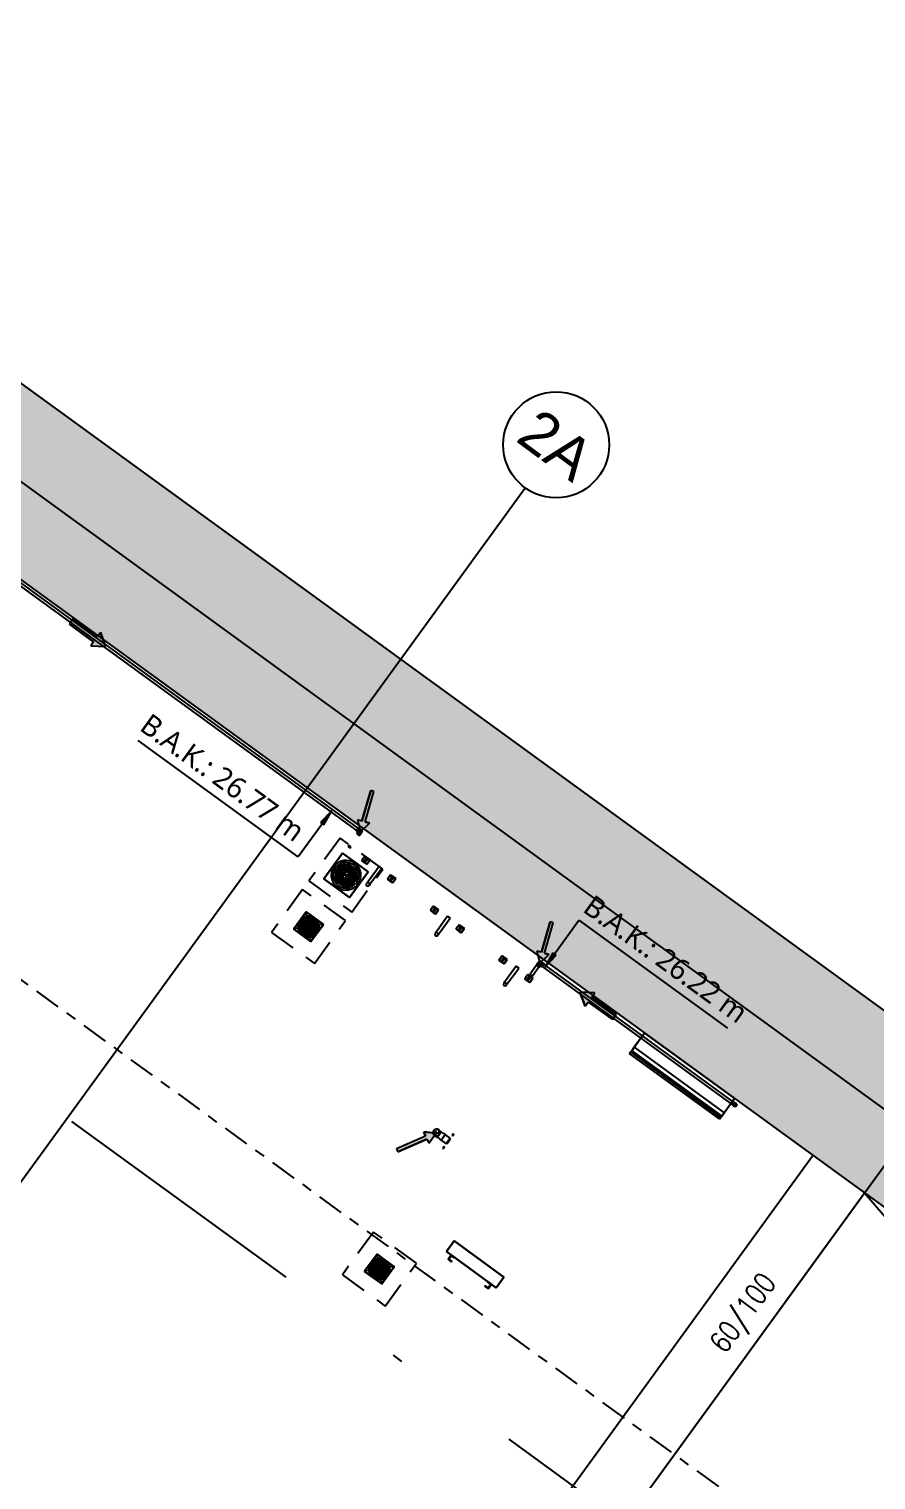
# Model space of a CAD drawing. Header units: millimetres. Extents: x 400392 to 401374, y 4543900 to 4544115.
# Drawn here: x 400718.61 to 400726.6, y 4544061.16 to 4544074.85 of the extents above; entities that cross this region are included whole.
import ezdxf
from ezdxf.enums import TextEntityAlignment as Align

# ---------------------------------------------------------------- set-up
doc = ezdxf.new("R2010")
doc.units = ezdxf.units.MM
for name, pattern in [('AKS', [3, 2.5, -0.25, 0, -0.25]), ('CENTER', [2, 1.25, -0.25, 0.25, -0.25]), ('CIZGI', [0.4, 0.25, -0.15]), ('DASHDOT2', [0.5, 0.25, -0.125, 0, -0.125])]:
    doc.linetypes.add(name, pattern=pattern)
doc.layers.add('A-DETL-GENF', color=92, linetype='Continuous', lineweight=9)
for name, color, linetype in [('aks prota', 2, 'AKS'), ('caks prota', 4, 'Continuous'), ('kiriş boyutu prota', 6, 'Continuous'), ('kiriş prota', 6, 'Continuous'), ('kolon tarama prota', 252, 'Continuous'), ('merdiven prota', 2, 'Continuous'), ('perde prota', 1, 'Continuous'), ('PRT-AL-TUNEL_EKSENI', 14, 'DASHDOT2'), ('PRT-MI-a_fit_drainage', 10, 'Continuous'), ('skesit prota', 7, 'Continuous'), ('taks prota', 7, 'Continuous')]:
    doc.layers.add(name, color=color, linetype=linetype)
doc.styles.add('Segoe UI Light_1', font='', dxfattribs={"height": 200})
doc.styles.add('TAKS', font='Arial Unicode.ttf')
doc.styles.add('TKIRIS', font='romanstw.shx')
doc.styles.get('Segoe UI Light_1').set_extended_font_data('Segoe UI Light')

# ---------------------------------------------------------------- blocks, each defined once
blk = doc.blocks.new('+24.06 mekanik')
at = {"layer": 'kolon tarama prota'}
for points in [[(9685, 178306), (9595, 178383), (9636, 178397), (9534, 178679), (9562, 178689), (9664, 178408), (9706, 178423)], [(11782, 178299), (11692, 178375), (11733, 178390), (11631, 178671), (11660, 178682), (11761, 178401), (11803, 178416)], [(6711, 178308), (6594, 178230), (6594, 178278), (6311, 178278), (6311, 178338), (6594, 178338), (6594, 178386)], [(11842, 178300), (11862, 178450), (11822, 178450)], [(12248, 178300), (12365, 178378), (12365, 178330), (12648, 178330), (12648, 178270), (12365, 178270), (12365, 178222)], [(9348, 178308), (9328, 178158), (9367, 178158)], [(11933, 176427), (11933, 176309), (11895, 176331), (11745, 176072), (11719, 176087), (11869, 176346), (11830, 176368)]]:
    blk.add_hatch(color=253, dxfattribs=at).paths.add_polyline_path(points, flags=0)
at = {"layer": 'kolon tarama prota', "color": 253}
for p, q in [((11842, 178843), (13574, 178843)), ((11842, 178300), (11842, 178843)), ((9562, 178689), (9534, 178679)), ((9562, 178689), (9534, 178679)), ((9534, 178679), (9636, 178397)), ((9636, 178397), (9534, 178679)), ((9664, 178408), (9562, 178689)), ((9664, 178408), (9562, 178689)), ((11660, 178682), (11631, 178671)), ((11660, 178682), (11631, 178671)), ((11631, 178671), (11733, 178390)), ((11733, 178390), (11631, 178671)), ((11761, 178401), (11660, 178682)), ((11761, 178401), (11660, 178682)), ((6594, 178338), (6311, 178338)), ((6311, 178338), (6311, 178278)), ((6594, 178338), (6311, 178338)), ((6311, 178338), (6311, 178278)), ((6711, 178308), (6594, 178386)), ((6594, 178386), (6594, 178338)), ((6594, 178386), (6711, 178308)), ((6594, 178338), (6594, 178386)), ((9636, 178397), (9595, 178383)), ((9636, 178397), (9595, 178383)), ((9595, 178383), (9685, 178306)), ((9595, 178383), (9685, 178306)), ((9706, 178423), (9664, 178408)), ((9664, 178408), (9706, 178423)), ((9685, 178306), (9706, 178423)), ((9706, 178423), (9685, 178306)), ((11733, 178390), (11692, 178375)), ((11733, 178390), (11692, 178375)), ((11692, 178375), (11782, 178299)), ((11692, 178375), (11782, 178299)), ((11803, 178416), (11761, 178401)), ((11761, 178401), (11803, 178416)), ((11782, 178299), (11803, 178416)), ((11803, 178416), (11782, 178299)), ((11862, 178450), (11822, 178450)), ((11822, 178450), (11842, 178300)), ((11842, 178300), (11862, 178450)), ((12365, 178378), (12248, 178300)), ((12365, 178378), (12248, 178300)), ((12365, 178330), (12365, 178378)), ((12365, 178330), (12365, 178378)), ((12968, 178252), (12968, 178345)), ((12968, 178345), (12968, 178345)), ((12968, 178345), (12968, 178255)), ((12968, 178345), (14018, 178345)), ((12968, 178345), (14018, 178345)), ((14018, 178255), (14018, 178345)), ((14018, 178345), (14018, 178345)), ((14018, 178345), (14018, 178252)), ((9648, 178322), (2847, 178322)), ((2847, 178295), (9648, 178295)), ((6311, 178278), (6594, 178278)), ((6594, 178278), (6311, 178278)), ((6594, 178230), (6711, 178308)), ((6594, 178230), (6711, 178308)), ((6594, 178278), (6594, 178230)), ((6594, 178278), (6594, 178230)), ((9348, 178308), (9328, 178158)), ((9367, 178158), (9348, 178308)), ((9348, 178308), (9348, 177771)), ((9666, 178325), (9648, 178325)), ((9648, 178292), (9666, 178292)), ((9666, 178291), (9666, 178273)), ((9699, 178273), (9699, 178291)), ((11766, 178283), (11766, 178265)), ((11769, 178265), (11769, 178160)), ((11796, 178160), (11796, 178265)), ((11799, 178265), (11799, 178283)), ((14038, 178313), (11818, 178313)), ((11818, 178287), (14038, 178287)), ((12248, 178300), (12365, 178222)), ((12365, 178222), (12248, 178300)), ((12648, 178330), (12365, 178330)), ((12365, 178330), (12648, 178330)), ((12365, 178222), (12365, 178270)), ((12365, 178270), (12648, 178270)), ((12365, 178270), (12648, 178270)), ((12365, 178270), (12365, 178222)), ((12648, 178270), (12648, 178330)), ((12648, 178270), (12648, 178330)), ((12968, 178255), (12968, 178180)), ((12968, 178200), (12968, 178252)), ((12968, 178124), (12968, 178200)), ((13493, 178320), (13493, 178320)), ((14023, 178320), (14018, 178320)), ((14018, 178280), (14018, 178320)), ((14018, 178320), (14018, 178280)), ((14023, 178309), (14018, 178309)), ((14023, 178309), (14018, 178309)), ((14018, 178289), (14018, 178309)), ((14018, 178309), (14018, 178289)), ((14018, 178289), (14018, 178309)), ((14018, 178309), (14018, 178289)), ((14018, 178289), (14023, 178289)), ((14018, 178289), (14023, 178289)), ((14018, 178280), (14023, 178280)), ((14018, 178180), (14018, 178255)), ((14018, 178252), (14018, 178200)), ((14018, 178200), (14018, 178124)), ((14023, 178280), (14023, 178320)), ((14023, 178320), (14023, 178280)), ((14038, 178313), (14023, 178313)), ((14023, 178289), (14023, 178309)), ((14023, 178309), (14023, 178289)), ((14023, 178289), (14023, 178309)), ((14023, 178309), (14023, 178289)), ((14023, 178287), (14038, 178287)), ((9328, 178158), (9367, 178158)), ((9672, 178138), (9672, 178127)), ((9694, 178127), (9694, 178138)), ((9853, 178145), (9853, 178095)), ((9853, 178145), (9913, 178145)), ((9913, 178145), (9853, 178145)), ((9853, 178095), (9853, 178095)), ((9853, 178095), (9879, 178095)), ((9879, 178095), (9853, 178095)), ((9853, 178095), (9853, 178095)), ((9873, 178143), (9854, 178143)), ((9854, 178143), (9873, 178143)), ((9854, 178143), (9873, 178143)), ((9873, 178143), (9854, 178143)), ((9879, 178095), (9886, 178095)), ((9886, 178095), (9879, 178095)), ((9886, 178095), (9912, 178095)), ((9912, 178095), (9886, 178095)), ((9911, 178143), (9892, 178143)), ((9892, 178143), (9911, 178143)), ((9911, 178143), (9892, 178143)), ((9892, 178143), (9911, 178143)), ((9912, 178095), (9913, 178095)), ((9913, 178095), (9912, 178095)), ((9913, 178095), (9913, 178145)), ((10018, 178145), (10018, 177975)), ((10048, 178145), (10018, 178145)), ((10018, 178145), (10048, 178145)), ((10048, 177975), (10048, 178145)), ((10153, 178145), (10153, 178095)), ((10213, 178145), (10153, 178145)), ((10153, 178145), (10213, 178145)), ((10179, 178095), (10153, 178095)), ((10153, 178095), (10153, 178095)), ((10153, 178095), (10153, 178095)), ((10153, 178095), (10179, 178095)), ((10154, 178143), (10173, 178143)), ((10173, 178143), (10154, 178143)), ((10173, 178143), (10154, 178143)), ((10154, 178143), (10173, 178143)), ((10186, 178095), (10179, 178095)), ((10179, 178095), (10186, 178095)), ((10212, 178095), (10186, 178095)), ((10186, 178095), (10212, 178095)), ((10192, 178143), (10211, 178143)), ((10211, 178143), (10192, 178143)), ((10211, 178143), (10192, 178143)), ((10192, 178143), (10211, 178143)), ((10213, 178095), (10212, 178095)), ((10212, 178095), (10213, 178095)), ((10213, 178095), (10213, 178145)), ((10653, 178145), (10653, 178095)), ((10653, 178145), (10713, 178145)), ((10713, 178145), (10653, 178145)), ((10653, 178095), (10653, 178095)), ((10653, 178095), (10679, 178095)), ((10679, 178095), (10653, 178095)), ((10653, 178095), (10653, 178095)), ((10673, 178143), (10654, 178143)), ((10654, 178143), (10673, 178143)), ((10654, 178143), (10673, 178143)), ((10673, 178143), (10654, 178143)), ((10679, 178095), (10686, 178095)), ((10686, 178095), (10679, 178095)), ((10686, 178095), (10712, 178095)), ((10712, 178095), (10686, 178095)), ((10711, 178143), (10692, 178143)), ((10692, 178143), (10711, 178143)), ((10711, 178143), (10692, 178143)), ((10692, 178143), (10711, 178143)), ((10712, 178095), (10713, 178095)), ((10713, 178095), (10712, 178095)), ((10713, 178095), (10713, 178145)), ((10818, 178145), (10818, 177975)), ((10848, 178145), (10818, 178145)), ((10818, 178145), (10848, 178145)), ((10848, 177975), (10848, 178145)), ((10953, 178145), (10953, 178095)), ((11013, 178145), (10953, 178145)), ((10953, 178145), (11013, 178145)), ((10979, 178095), (10953, 178095)), ((10953, 178095), (10953, 178095)), ((10953, 178095), (10953, 178095)), ((10953, 178095), (10979, 178095)), ((10954, 178143), (10973, 178143)), ((10973, 178143), (10954, 178143)), ((10973, 178143), (10954, 178143)), ((10954, 178143), (10973, 178143)), ((10986, 178095), (10979, 178095)), ((10979, 178095), (10986, 178095)), ((11012, 178095), (10986, 178095)), ((10986, 178095), (11012, 178095)), ((10992, 178143), (11011, 178143)), ((11011, 178143), (10992, 178143)), ((11011, 178143), (10992, 178143)), ((10992, 178143), (11011, 178143)), ((11013, 178095), (11012, 178095)), ((11012, 178095), (11013, 178095)), ((11013, 178095), (11013, 178145)), ((11453, 178145), (11453, 178095)), ((11453, 178145), (11513, 178145)), ((11513, 178145), (11453, 178145)), ((11453, 178095), (11453, 178095)), ((11453, 178095), (11479, 178095)), ((11479, 178095), (11453, 178095)), ((11453, 178095), (11453, 178095)), ((11473, 178143), (11454, 178143)), ((11454, 178143), (11473, 178143)), ((11454, 178143), (11473, 178143)), ((11473, 178143), (11454, 178143)), ((11479, 178095), (11486, 178095)), ((11486, 178095), (11479, 178095)), ((11486, 178095), (11512, 178095)), ((11512, 178095), (11486, 178095)), ((11511, 178143), (11492, 178143)), ((11492, 178143), (11511, 178143)), ((11511, 178143), (11492, 178143)), ((11492, 178143), (11511, 178143)), ((11512, 178095), (11513, 178095)), ((11513, 178095), (11512, 178095)), ((11513, 178095), (11513, 178145)), ((11618, 178145), (11618, 177975)), ((11648, 178145), (11618, 178145)), ((11618, 178145), (11648, 178145)), ((11648, 177975), (11648, 178145)), ((11753, 178145), (11753, 178095)), ((11813, 178145), (11753, 178145)), ((11753, 178145), (11813, 178145)), ((11779, 178095), (11753, 178095)), ((11753, 178095), (11753, 178095)), ((11753, 178095), (11753, 178095)), ((11753, 178095), (11779, 178095)), ((11754, 178143), (11773, 178143)), ((11773, 178143), (11754, 178143)), ((11773, 178143), (11754, 178143)), ((11754, 178143), (11773, 178143)), ((11772, 178160), (11772, 178149)), ((11786, 178095), (11779, 178095)), ((11779, 178095), (11786, 178095)), ((11812, 178095), (11786, 178095)), ((11786, 178095), (11812, 178095)), ((11792, 178143), (11811, 178143)), ((11811, 178143), (11792, 178143)), ((11811, 178143), (11792, 178143)), ((11792, 178143), (11811, 178143)), ((11794, 178149), (11794, 178160)), ((11813, 178095), (11812, 178095)), ((11812, 178095), (11813, 178095)), ((11813, 178095), (11813, 178145)), ((12968, 178180), (12968, 178140)), ((12968, 178180), (14018, 178180)), ((12968, 178140), (12968, 178132)), ((12968, 178140), (14018, 178140)), ((12968, 178132), (12968, 178107)), ((12968, 178132), (14018, 178132)), ((12968, 178107), (12968, 178124)), ((12968, 178124), (14018, 178124)), ((14018, 178107), (12968, 178107)), ((12968, 178105), (14018, 178105)), ((14018, 178140), (14018, 178180)), ((14018, 178132), (14018, 178140)), ((14018, 178107), (14018, 178132)), ((14018, 178124), (14018, 178107)), ((9965, 178045), (9665, 178045)), ((9665, 178045), (9665, 177745)), ((9665, 177745), (9665, 178045)), ((9665, 178045), (9965, 178045)), ((9665, 178045), (9665, 178045)), ((9810, 178035), (9810, 178015)), ((9810, 178015), (9810, 178035)), ((9810, 178035), (9810, 178035)), ((9810, 178015), (9810, 178015)), ((9810, 177990), (9810, 177969)), ((9810, 177969), (9810, 177990)), ((9810, 177990), (9810, 177990)), ((9810, 177969), (9810, 177969)), ((9810, 177944), (9810, 177924)), ((9810, 177924), (9810, 177944)), ((9810, 177944), (9810, 177944)), ((9810, 177924), (9810, 177924)), ((9820, 178015), (9820, 178035)), ((9820, 178035), (9820, 178015)), ((9820, 178035), (9820, 178035)), ((9820, 178015), (9820, 178015)), ((9820, 177969), (9820, 177990)), ((9820, 177990), (9820, 177969)), ((9820, 177990), (9820, 177990)), ((9820, 177969), (9820, 177969)), ((9820, 177924), (9820, 177944)), ((9820, 177944), (9820, 177924)), ((9820, 177944), (9820, 177944)), ((9820, 177924), (9820, 177924)), ((9965, 177745), (9965, 178045)), ((9965, 178045), (9965, 177745)), ((9965, 178045), (9965, 178045)), ((9695, 177900), (9675, 177900)), ((9675, 177900), (9695, 177900)), ((9675, 177900), (9675, 177900)), ((9675, 177890), (9695, 177890)), ((9695, 177890), (9675, 177890)), ((9675, 177890), (9675, 177890)), ((9695, 177900), (9695, 177900)), ((9695, 177890), (9695, 177890)), ((9740, 177900), (9720, 177900)), ((9720, 177900), (9740, 177900)), ((9720, 177900), (9720, 177900)), ((9720, 177890), (9740, 177890)), ((9740, 177890), (9720, 177890)), ((9720, 177890), (9720, 177890)), ((9740, 177900), (9740, 177900)), ((9740, 177890), (9740, 177890)), ((9786, 177900), (9765, 177900)), ((9765, 177900), (9786, 177900)), ((9765, 177900), (9765, 177900)), ((9765, 177890), (9786, 177890)), ((9786, 177890), (9765, 177890)), ((9765, 177890), (9765, 177890)), ((9786, 177900), (9786, 177900)), ((9786, 177890), (9786, 177890)), ((9810, 177865), (9810, 177845)), ((9810, 177845), (9810, 177865)), ((9810, 177865), (9810, 177865)), ((9810, 177845), (9810, 177845)), ((9810, 177820), (9810, 177800)), ((9810, 177800), (9810, 177820)), ((9810, 177820), (9810, 177820)), ((9810, 177800), (9810, 177800)), ((9820, 177845), (9820, 177865)), ((9820, 177865), (9820, 177845)), ((9820, 177865), (9820, 177865)), ((9820, 177845), (9820, 177845)), ((9820, 177800), (9820, 177820)), ((9820, 177820), (9820, 177800)), ((9820, 177820), (9820, 177820)), ((9820, 177800), (9820, 177800)), ((9865, 177900), (9845, 177900)), ((9845, 177900), (9865, 177900)), ((9845, 177900), (9845, 177900)), ((9845, 177890), (9865, 177890)), ((9865, 177890), (9845, 177890)), ((9845, 177890), (9845, 177890)), ((9865, 177900), (9865, 177900)), ((9865, 177890), (9865, 177890)), ((9910, 177900), (9890, 177900)), ((9890, 177900), (9910, 177900)), ((9890, 177900), (9890, 177900)), ((9890, 177890), (9910, 177890)), ((9910, 177890), (9890, 177890)), ((9890, 177890), (9890, 177890)), ((9910, 177900), (9910, 177900)), ((9910, 177890), (9910, 177890)), ((9955, 177900), (9935, 177900)), ((9935, 177900), (9955, 177900)), ((9935, 177900), (9935, 177900)), ((9935, 177890), (9955, 177890)), ((9955, 177890), (9935, 177890)), ((9935, 177890), (9935, 177890)), ((9955, 177900), (9955, 177900)), ((9955, 177890), (9955, 177890)), ((9348, 177771), (7481, 177771)), ((9665, 177745), (9965, 177745)), ((9965, 177745), (9665, 177745)), ((9665, 177745), (9665, 177745)), ((9810, 177775), (9810, 177755)), ((9810, 177755), (9810, 177775)), ((9810, 177775), (9810, 177775)), ((9810, 177755), (9810, 177755)), ((9820, 177755), (9820, 177775)), ((9820, 177775), (9820, 177755)), ((9820, 177775), (9820, 177775)), ((9820, 177755), (9820, 177755)), ((9965, 177745), (9965, 177745)), ((9715, 177395), (9715, 177195)), ((9915, 177395), (9715, 177395)), ((9715, 177395), (9915, 177395)), ((9715, 177195), (9715, 177395)), ((9715, 177395), (9715, 177395)), ((9810, 177388), (9810, 177375)), ((9810, 177375), (9810, 177388)), ((9810, 177388), (9810, 177388)), ((9820, 177375), (9820, 177388)), ((9820, 177388), (9820, 177375)), ((9820, 177388), (9820, 177388)), ((9915, 177195), (9915, 177395)), ((9915, 177395), (9915, 177195)), ((9915, 177395), (9915, 177395)), ((9735, 177300), (9722, 177300)), ((9722, 177300), (9735, 177300)), ((9722, 177300), (9722, 177300)), ((9722, 177290), (9735, 177290)), ((9735, 177290), (9722, 177290)), ((9722, 177290), (9722, 177290)), ((9735, 177300), (9735, 177300)), ((9735, 177290), (9735, 177290)), ((9765, 177300), (9752, 177300)), ((9752, 177300), (9765, 177300)), ((9752, 177300), (9752, 177300)), ((9752, 177290), (9765, 177290)), ((9765, 177290), (9752, 177290)), ((9752, 177290), (9752, 177290)), ((9765, 177300), (9765, 177300)), ((9765, 177290), (9765, 177290)), ((9796, 177300), (9782, 177300)), ((9782, 177300), (9796, 177300)), ((9782, 177300), (9782, 177300)), ((9782, 177290), (9796, 177290)), ((9796, 177290), (9782, 177290)), ((9782, 177290), (9782, 177290)), ((9796, 177300), (9796, 177300)), ((9796, 177290), (9796, 177290)), ((9810, 177375), (9810, 177375)), ((9810, 177358), (9810, 177345)), ((9810, 177345), (9810, 177358)), ((9810, 177358), (9810, 177358)), ((9810, 177345), (9810, 177345)), ((9810, 177328), (9810, 177314)), ((9810, 177314), (9810, 177328)), ((9810, 177328), (9810, 177328)), ((9810, 177314), (9810, 177314)), ((9810, 177275), (9810, 177262)), ((9810, 177262), (9810, 177275)), ((9810, 177275), (9810, 177275)), ((9810, 177262), (9810, 177262)), ((9810, 177245), (9810, 177232)), ((9810, 177232), (9810, 177245)), ((9810, 177245), (9810, 177245)), ((9820, 177375), (9820, 177375)), ((9820, 177345), (9820, 177358)), ((9820, 177358), (9820, 177345)), ((9820, 177358), (9820, 177358)), ((9820, 177345), (9820, 177345)), ((9820, 177314), (9820, 177328)), ((9820, 177328), (9820, 177314)), ((9820, 177328), (9820, 177328)), ((9820, 177314), (9820, 177314)), ((9820, 177262), (9820, 177275)), ((9820, 177275), (9820, 177262)), ((9820, 177275), (9820, 177275)), ((9820, 177262), (9820, 177262)), ((9820, 177232), (9820, 177245)), ((9820, 177245), (9820, 177232)), ((9820, 177245), (9820, 177245)), ((9848, 177300), (9835, 177300)), ((9835, 177300), (9848, 177300)), ((9835, 177300), (9835, 177300)), ((9835, 177290), (9848, 177290)), ((9848, 177290), (9835, 177290)), ((9835, 177290), (9835, 177290)), ((9848, 177300), (9848, 177300)), ((9848, 177290), (9848, 177290)), ((9878, 177300), (9865, 177300)), ((9865, 177300), (9878, 177300)), ((9865, 177300), (9865, 177300)), ((9865, 177290), (9878, 177290)), ((9878, 177290), (9865, 177290)), ((9865, 177290), (9865, 177290)), ((9878, 177300), (9878, 177300)), ((9878, 177290), (9878, 177290)), ((9908, 177300), (9895, 177300)), ((9895, 177300), (9908, 177300)), ((9895, 177300), (9895, 177300)), ((9895, 177290), (9908, 177290)), ((9908, 177290), (9895, 177290)), ((9895, 177290), (9895, 177290)), ((9908, 177300), (9908, 177300)), ((9908, 177290), (9908, 177290)), ((9715, 177195), (9915, 177195)), ((9915, 177195), (9715, 177195)), ((9715, 177195), (9715, 177195)), ((9810, 177232), (9810, 177232)), ((9810, 177215), (9810, 177202)), ((9810, 177202), (9810, 177215)), ((9810, 177215), (9810, 177215)), ((9810, 177202), (9810, 177202)), ((9820, 177232), (9820, 177232)), ((9820, 177202), (9820, 177215)), ((9820, 177215), (9820, 177202)), ((9820, 177215), (9820, 177215)), ((9820, 177202), (9820, 177202)), ((9915, 177195), (9915, 177195)), ((11933, 176427), (11830, 176368)), ((11830, 176368), (11933, 176427)), ((11898, 176433), (11898, 176433)), ((11933, 176309), (11933, 176427)), ((11933, 176309), (11933, 176427)), ((11967, 176434), (11967, 176434)), ((12010, 176468), (11991, 176468)), ((11991, 176433), (11991, 176433)), ((11991, 176433), (11991, 176433)), ((11991, 176433), (11991, 176433)), ((11991, 176433), (11991, 176433)), ((12068, 176466), (12010, 176466)), ((12010, 176466), (12010, 176433)), ((12010, 176433), (12010, 176466)), ((12010, 176433), (12010, 176400)), ((12010, 176400), (12010, 176433)), ((12010, 176433), (12010, 176433)), ((12010, 176433), (12010, 176433)), ((12073, 176518), (12068, 176518)), ((12068, 176498), (12068, 176518)), ((12068, 176518), (12068, 176498)), ((12068, 176498), (12073, 176498)), ((12068, 176466), (12068, 176433)), ((12068, 176433), (12068, 176466)), ((12073, 176458), (12068, 176458)), ((12068, 176408), (12068, 176458)), ((12068, 176458), (12068, 176408)), ((12068, 176433), (12068, 176400)), ((12068, 176400), (12068, 176433)), ((12073, 176498), (12073, 176518)), ((12073, 176518), (12073, 176498)), ((12073, 176408), (12073, 176458)), ((12073, 176458), (12073, 176408)), ((11869, 176346), (11719, 176087)), ((11869, 176346), (11719, 176087)), ((11745, 176072), (11895, 176331)), ((11895, 176331), (11745, 176072)), ((11830, 176368), (11869, 176346)), ((11869, 176346), (11830, 176368)), ((11895, 176331), (11933, 176309)), ((11895, 176331), (11933, 176309)), ((11991, 176399), (12010, 176399)), ((12010, 176400), (12068, 176400)), ((12068, 176408), (12073, 176408)), ((12073, 176368), (12068, 176368)), ((12068, 176348), (12068, 176368)), ((12068, 176368), (12068, 176348)), ((12068, 176348), (12073, 176348)), ((12073, 176348), (12073, 176368)), ((12073, 176368), (12073, 176348)), ((11719, 176087), (11745, 176072)), ((11719, 176087), (11745, 176072)), ((13248, 175705), (12668, 175705)), ((12668, 175705), (12668, 175580)), ((12668, 175580), (12668, 175705)), ((12668, 175705), (13248, 175705)), ((12668, 175705), (12668, 175705)), ((13248, 175580), (13248, 175705)), ((13248, 175705), (13248, 175580)), ((13248, 175705), (13248, 175705)), ((12668, 175580), (13248, 175580)), ((13248, 175580), (12668, 175580)), ((12668, 175580), (12668, 175580)), ((12763, 175580), (12723, 175580)), ((12723, 175580), (12723, 175530)), ((12723, 175530), (12723, 175580)), ((12723, 175580), (12763, 175580)), ((12723, 175580), (12723, 175580)), ((12723, 175530), (12763, 175530)), ((12763, 175530), (12723, 175530)), ((12723, 175530), (12723, 175530)), ((12728, 175535), (12728, 175575)), ((12728, 175575), (12763, 175575)), ((12763, 175575), (12728, 175575)), ((12728, 175575), (12728, 175535)), ((12728, 175575), (12728, 175575)), ((12763, 175535), (12728, 175535)), ((12728, 175535), (12763, 175535)), ((12728, 175535), (12728, 175535)), ((12763, 175575), (12763, 175580)), ((12763, 175580), (12763, 175575)), ((12763, 175580), (12763, 175580)), ((12763, 175575), (12763, 175575)), ((12763, 175530), (12763, 175535)), ((12763, 175535), (12763, 175530)), ((12763, 175535), (12763, 175535)), ((12763, 175530), (12763, 175530)), ((13193, 175580), (13153, 175580)), ((13153, 175580), (13153, 175575)), ((13153, 175575), (13153, 175580)), ((13153, 175580), (13193, 175580)), ((13153, 175580), (13153, 175580)), ((13153, 175575), (13188, 175575)), ((13188, 175575), (13153, 175575)), ((13153, 175575), (13153, 175575)), ((13188, 175535), (13153, 175535)), ((13153, 175535), (13153, 175530)), ((13153, 175530), (13153, 175535)), ((13153, 175535), (13188, 175535)), ((13153, 175535), (13153, 175535)), ((13153, 175530), (13193, 175530)), ((13193, 175530), (13153, 175530)), ((13153, 175530), (13153, 175530)), ((13188, 175575), (13188, 175535)), ((13188, 175535), (13188, 175575)), ((13188, 175575), (13188, 175575)), ((13188, 175535), (13188, 175535)), ((13193, 175530), (13193, 175580)), ((13193, 175580), (13193, 175530)), ((13193, 175580), (13193, 175580)), ((13193, 175530), (13193, 175530)), ((13248, 175580), (13248, 175580)), ((12153, 175175), (12153, 174975)), ((12353, 175175), (12153, 175175)), ((12153, 175175), (12353, 175175)), ((12153, 174975), (12153, 175175)), ((12153, 175175), (12153, 175175)), ((12173, 175080), (12159, 175080)), ((12159, 175080), (12173, 175080)), ((12159, 175080), (12159, 175080)), ((12159, 175070), (12173, 175070)), ((12173, 175070), (12159, 175070)), ((12159, 175070), (12159, 175070)), ((12173, 175080), (12173, 175080)), ((12173, 175070), (12173, 175070)), ((12203, 175080), (12189, 175080)), ((12189, 175080), (12203, 175080)), ((12189, 175080), (12189, 175080)), ((12189, 175070), (12203, 175070)), ((12203, 175070), (12189, 175070)), ((12189, 175070), (12189, 175070)), ((12203, 175080), (12203, 175080)), ((12203, 175070), (12203, 175070)), ((12233, 175080), (12220, 175080)), ((12220, 175080), (12233, 175080)), ((12220, 175080), (12220, 175080)), ((12220, 175070), (12233, 175070)), ((12233, 175070), (12220, 175070)), ((12220, 175070), (12220, 175070)), ((12233, 175080), (12233, 175080)), ((12233, 175070), (12233, 175070)), ((12248, 175168), (12248, 175155)), ((12248, 175155), (12248, 175168)), ((12248, 175168), (12248, 175168)), ((12248, 175155), (12248, 175155)), ((12248, 175138), (12248, 175125)), ((12248, 175125), (12248, 175138)), ((12248, 175138), (12248, 175138)), ((12248, 175125), (12248, 175125)), ((12248, 175108), (12248, 175094)), ((12248, 175094), (12248, 175108)), ((12248, 175108), (12248, 175108)), ((12248, 175094), (12248, 175094)), ((12248, 175056), (12248, 175042)), ((12248, 175042), (12248, 175056)), ((12248, 175056), (12248, 175056)), ((12258, 175155), (12258, 175168)), ((12258, 175168), (12258, 175155)), ((12258, 175168), (12258, 175168)), ((12258, 175155), (12258, 175155)), ((12258, 175125), (12258, 175138)), ((12258, 175138), (12258, 175125)), ((12258, 175138), (12258, 175138)), ((12258, 175125), (12258, 175125)), ((12258, 175094), (12258, 175108)), ((12258, 175108), (12258, 175094)), ((12258, 175108), (12258, 175108)), ((12258, 175094), (12258, 175094)), ((12258, 175042), (12258, 175056)), ((12258, 175056), (12258, 175042)), ((12258, 175056), (12258, 175056)), ((12286, 175080), (12272, 175080)), ((12272, 175080), (12286, 175080)), ((12272, 175080), (12272, 175080)), ((12272, 175070), (12286, 175070)), ((12286, 175070), (12272, 175070)), ((12272, 175070), (12272, 175070)), ((12286, 175080), (12286, 175080)), ((12286, 175070), (12286, 175070)), ((12316, 175080), (12302, 175080)), ((12302, 175080), (12316, 175080)), ((12302, 175080), (12302, 175080)), ((12302, 175070), (12316, 175070)), ((12316, 175070), (12302, 175070)), ((12302, 175070), (12302, 175070)), ((12316, 175080), (12316, 175080)), ((12316, 175070), (12316, 175070)), ((12346, 175080), (12332, 175080)), ((12332, 175080), (12346, 175080)), ((12332, 175080), (12332, 175080)), ((12332, 175070), (12346, 175070)), ((12346, 175070), (12332, 175070)), ((12332, 175070), (12332, 175070)), ((12346, 175080), (12346, 175080)), ((12346, 175070), (12346, 175070)), ((12353, 174975), (12353, 175175)), ((12353, 175175), (12353, 174975)), ((12353, 175175), (12353, 175175)), ((12153, 174975), (12353, 174975)), ((12353, 174975), (12153, 174975)), ((12153, 174975), (12153, 174975)), ((12248, 175042), (12248, 175042)), ((12248, 175025), (12248, 175012)), ((12248, 175012), (12248, 175025)), ((12248, 175025), (12248, 175025)), ((12248, 175012), (12248, 175012)), ((12248, 174995), (12248, 174982)), ((12248, 174982), (12248, 174995)), ((12248, 174995), (12248, 174995)), ((12248, 174982), (12248, 174982)), ((12258, 175042), (12258, 175042)), ((12258, 175012), (12258, 175025)), ((12258, 175025), (12258, 175012)), ((12258, 175025), (12258, 175025)), ((12258, 175012), (12258, 175012)), ((12258, 174982), (12258, 174995)), ((12258, 174995), (12258, 174982)), ((12258, 174995), (12258, 174995)), ((12258, 174982), (12258, 174982)), ((12353, 174975), (12353, 174975))]:
    blk.add_line(p, q, dxfattribs=at)
at = {"layer": 'kolon tarama prota', "color": 253, "extrusion": (0, 0, -1)}
for p, q in [((11800, 178316), (11818, 178316)), ((11818, 178284), (11800, 178284))]:
    blk.add_line(p, q, dxfattribs=at)
at = {"layer": 'kolon tarama prota', "color": 253, "flags": 128}
for points in [[(9683, 178325), (9678, 178325), (9667, 178325), (9666, 178325)], [(9666, 178308), (9671, 178320), (9682, 178325), (9683, 178325)], [(9666, 178291), (9666, 178303), (9666, 178308), (9666, 178308)], [(9683, 178292), (9671, 178297), (9666, 178308), (9666, 178308)], [(9666, 178292), (9677, 178292), (9683, 178292), (9683, 178292)], [(9683, 178325), (9694, 178320), (9699, 178309), (9699, 178308)], [(9699, 178308), (9694, 178297), (9683, 178292), (9683, 178292)], [(9699, 178308), (9699, 178304), (9699, 178293), (9699, 178291)], [(11766, 178300), (11771, 178311), (11782, 178316), (11783, 178316)], [(11766, 178283), (11766, 178295), (11766, 178300), (11766, 178300)], [(11783, 178284), (11771, 178288), (11766, 178299), (11766, 178300)], [(11783, 178316), (11794, 178312), (11799, 178301), (11799, 178300)], [(11799, 178300), (11794, 178289), (11783, 178284), (11783, 178284)], [(11799, 178300), (11799, 178295), (11799, 178284), (11799, 178283)], [(14057, 178315), (14053, 178315), (14041, 178315), (14038, 178315)], [(14038, 178315), (14051, 178315), (14057, 178315), (14057, 178315)], [(14038, 178285), (14051, 178285), (14057, 178285), (14057, 178285)], [(14057, 178285), (14053, 178285), (14041, 178285), (14038, 178285)], [(14042, 178300), (14046, 178311), (14057, 178315)], [(14057, 178285), (14046, 178289), (14042, 178300)], [(14057, 178315), (14068, 178311), (14072, 178300)], [(14072, 178300), (14068, 178289), (14057, 178285)], [(10018, 177975), (10018, 177959), (10018, 177948), (10018, 177945)], [(10048, 177945), (10048, 177949), (10048, 177962), (10048, 177975)], [(10818, 177975), (10818, 177959), (10818, 177948), (10818, 177945)], [(10848, 177945), (10848, 177949), (10848, 177962), (10848, 177975)], [(11618, 177975), (11618, 177959), (11618, 177948), (11618, 177945)], [(11648, 177945), (11648, 177949), (11648, 177962), (11648, 177975)], [(11902, 176433), (11907, 176450), (11920, 176461), (11933, 176464)], [(11933, 176403), (11917, 176408), (11905, 176420), (11902, 176433)], [(11991, 176464), (11968, 176464), (11949, 176464), (11936, 176464), (11933, 176464)], [(11933, 176464), (11949, 176459), (11960, 176447), (11963, 176433)], [(11963, 176433), (11958, 176417), (11946, 176406), (11933, 176403)], [(11933, 176403), (11937, 176403), (11951, 176403), (11971, 176403), (11991, 176403)]]:
    blk.add_lwpolyline(points, dxfattribs=at)
at = {"layer": 'kolon tarama prota', "color": 253, "extrusion": (0, 0, -1), "flags": 128}
for points in [[(-11783, 178316), (-11771, 178312), (-11766, 178301), (-11766, 178300)], [(-11766, 178300), (-11771, 178289), (-11782, 178284), (-11783, 178284)], [(-11800, 178316), (-11788, 178316), (-11783, 178316), (-11783, 178316)], [(-11799, 178300), (-11794, 178311), (-11783, 178316), (-11783, 178316)], [(-11783, 178284), (-11794, 178288), (-11799, 178299), (-11799, 178300)], [(-11783, 178284), (-11787, 178284), (-11798, 178284), (-11800, 178284)]]:
    blk.add_lwpolyline(points, dxfattribs=at)
at = {"layer": 'kolon tarama prota', "color": 253}
for centre, radius, start, end in [((9683, 178308), 16.3, 0, 180), ((9683, 178308), 16.3, 90, 270), ((9683, 178308), 16.3, 180, 0), ((9683, 178308), 13.3, 0, 180), ((9683, 178308), 13.3, 180, 0), ((9683, 178302), 6.67, 90, 270), ((9683, 178308), 16.3, 270, 90), ((9683, 178315), 6.67, 270, 90), ((11783, 178300), 16.3, 90, 270), ((11783, 178300), 13.3, 0, 180), ((11783, 178300), 13.3, 180, 0), ((11783, 178293), 6.67, 90, 270), ((11783, 178300), 16.3, 270, 90), ((11783, 178307), 6.67, 270, 90), ((14057, 178300), 15.2, 0, 180), ((14057, 178300), 15.2, 0, 180), ((14057, 178300), 15.2, 180, 0), ((14057, 178300), 15.2, 180, 0), ((14057, 178300), 13.3, 0, 180), ((14057, 178300), 13.3, 180, 0), ((14057, 178293), 6.67, 90, 270), ((14057, 178307), 6.67, 270, 90), ((9815, 177895), 140, 92.0467, 177.9533), ((9815, 177895), 140, 92.0467, 177.9533), ((9815, 177895), 120, 92.388, 177.612), ((9815, 177895), 120, 92.388, 177.612), ((9815, 177895), 100, 90, 270), ((9815, 177895), 100, 90, 270), ((9815, 177895), 95, 93.017, 176.983), ((9815, 177895), 95, 93.017, 176.983), ((9815, 177895), 90, 90, 270), ((9815, 177895), 90, 90, 270), ((9815, 177895), 75, 93.8226, 176.1774), ((9815, 177895), 75, 93.8226, 176.1774), ((9815, 177895), 59, 0, 180), ((9815, 177895), 50, 90, 270), ((9815, 177895), 50, 90, 270), ((9815, 177895), 50, 95.7392, 174.2608), ((9815, 177895), 50, 95.7392, 174.2608), ((9815, 177895), 30, 99.5941, 170.4059), ((9815, 177895), 30, 99.5941, 170.4059), ((9815, 177895), 100, 270, 90), ((9815, 177895), 100, 270, 90), ((9815, 177895), 90, 270, 90), ((9815, 177895), 90, 270, 90), ((9815, 177924), 29.5, 270, 90), ((9815, 177895), 50, 270, 90), ((9815, 177895), 50, 270, 90), ((9815, 177895), 140, 2.0467, 87.9533), ((9815, 177895), 140, 2.0467, 87.9533), ((9815, 177895), 120, 2.388, 87.612), ((9815, 177895), 120, 2.388, 87.612), ((9815, 177895), 95, 3.017, 86.983), ((9815, 177895), 95, 3.017, 86.983), ((9815, 177895), 75, 3.8226, 86.1774), ((9815, 177895), 75, 3.8226, 86.1774), ((9815, 177895), 50, 5.7392, 84.2608), ((9815, 177895), 50, 5.7392, 84.2608), ((9815, 177895), 30, 9.5941, 80.4059), ((9815, 177895), 30, 9.5941, 80.4059), ((10033, 177945), 15, 0, 180), ((10033, 177945), 15, 180, 0), ((10833, 177945), 15, 0, 180), ((10833, 177945), 15, 180, 0), ((11633, 177945), 15, 0, 180), ((11633, 177945), 15, 180, 0), ((9815, 177895), 140, 182.0467, 267.9533), ((9815, 177895), 140, 182.0467, 267.9533), ((9815, 177895), 120, 182.388, 267.612), ((9815, 177895), 120, 182.388, 267.612), ((9815, 177895), 95, 183.017, 266.983), ((9815, 177895), 95, 183.017, 266.983), ((9815, 177895), 75, 183.8226, 266.1774), ((9815, 177895), 75, 183.8226, 266.1774), ((9815, 177895), 59, 180, 0), ((9815, 177895), 50, 185.7392, 264.2608), ((9815, 177895), 50, 185.7392, 264.2608), ((9815, 177865), 29.5, 90, 270), ((9815, 177895), 30, 189.5941, 260.4059), ((9815, 177895), 30, 189.5941, 260.4059), ((9815, 177895), 50, 275.7392, 354.2608), ((9815, 177895), 30, 279.5941, 350.4059), ((9815, 177895), 95, 273.017, 356.983), ((9815, 177895), 75, 273.8226, 356.1774), ((9815, 177895), 140, 272.0467, 357.9533), ((9815, 177895), 120, 272.388, 357.612), ((9815, 177895), 75, 273.8226, 356.1774), ((9815, 177895), 95, 273.017, 356.983), ((9815, 177895), 120, 272.388, 357.612), ((9815, 177895), 140, 272.0467, 357.9533), ((9815, 177895), 30, 279.5941, 350.4059), ((9815, 177895), 50, 275.7392, 354.2608), ((9815, 177295), 100, 90, 270), ((9815, 177295), 100, 90, 270), ((9815, 177295), 93.3, 93.0709, 176.9291), ((9815, 177295), 93.3, 93.0709, 176.9291), ((9815, 177295), 90, 90, 270), ((9815, 177295), 90, 90, 270), ((9815, 177295), 100, 270, 90), ((9815, 177295), 100, 270, 90), ((9815, 177295), 90, 270, 90), ((9815, 177295), 90, 270, 90), ((9815, 177295), 93.3, 3.0709, 86.9291), ((9815, 177295), 93.3, 3.0709, 86.9291), ((9815, 177295), 93.3, 183.0709, 266.9291), ((9815, 177295), 93.3, 183.0709, 266.9291), ((9815, 177295), 80, 93.5833, 176.4167), ((9815, 177295), 80, 93.5833, 176.4167), ((9815, 177295), 80, 183.5833, 266.4167), ((9815, 177295), 80, 183.5833, 266.4167), ((9815, 177295), 63.3, 94.5281, 175.4719), ((9815, 177295), 63.3, 94.5281, 175.4719), ((9815, 177295), 63.3, 184.5281, 265.4719), ((9815, 177295), 63.3, 184.5281, 265.4719), ((9815, 177295), 50, 95.7392, 174.2608), ((9815, 177295), 50, 95.7392, 174.2608), ((9815, 177295), 50, 185.7392, 264.2608), ((9815, 177295), 50, 185.7392, 264.2608), ((9815, 177295), 45, 0, 180), ((9815, 177295), 45, 180, 0), ((9815, 177295), 35, 90, 270), ((9815, 177295), 35, 90, 270), ((9815, 177295), 33.3, 98.6269, 171.3731), ((9815, 177295), 33.3, 98.6269, 171.3731), ((9815, 177295), 33.3, 188.6269, 261.3731), ((9815, 177295), 33.3, 188.6269, 261.3731), ((9815, 177272), 22.5, 90, 270), ((9815, 177295), 20, 104.4775, 165.5225), ((9815, 177295), 20, 104.4775, 165.5225), ((9815, 177295), 20, 194.4775, 255.5225), ((9815, 177295), 20, 194.4775, 255.5225), ((9815, 177317), 22.5, 270, 90), ((9815, 177295), 35, 270, 90), ((9815, 177295), 35, 270, 90), ((9815, 177295), 80, 3.5833, 86.4167), ((9815, 177295), 80, 3.5833, 86.4167), ((9815, 177295), 63.3, 4.5281, 85.4719), ((9815, 177295), 63.3, 4.5281, 85.4719), ((9815, 177295), 50, 5.7392, 84.2608), ((9815, 177295), 50, 5.7392, 84.2608), ((9815, 177295), 33.3, 8.6269, 81.3731), ((9815, 177295), 33.3, 8.6269, 81.3731), ((9815, 177295), 20, 14.4775, 75.5225), ((9815, 177295), 20, 14.4775, 75.5225), ((9815, 177295), 93.3, 273.0709, 356.9291), ((9815, 177295), 80, 273.5833, 356.4167), ((9815, 177295), 20, 284.4775, 345.5225), ((9815, 177295), 33.3, 278.6269, 351.3731), ((9815, 177295), 50, 275.7392, 354.2608), ((9815, 177295), 63.3, 274.5281, 355.4719), ((9815, 177295), 80, 273.5833, 356.4167), ((9815, 177295), 93.3, 273.0709, 356.9291), ((9815, 177295), 33.3, 278.6269, 351.3731), ((9815, 177295), 20, 284.4775, 345.5225), ((9815, 177295), 63.3, 274.5281, 355.4719), ((9815, 177295), 50, 275.7392, 354.2608), ((11933, 176433), 34.3, 0, 180), ((11933, 176433), 34.3, 0, 180), ((11933, 176433), 34.3, 180, 0), ((11933, 176433), 34.3, 180, 0), ((11933, 176433), 33, 0, 180), ((11933, 176433), 33, 180, 0), ((11933, 176433), 30.2, 0, 180), ((11933, 176433), 30.2, 180, 0), ((11933, 176417), 16.5, 90, 270), ((11933, 176450), 16.5, 270, 90), ((12253, 175075), 100, 0, 180), ((12253, 175075), 100, 0, 180), ((12253, 175075), 100, 180, 0), ((12253, 175075), 100, 180, 0), ((12253, 175075), 93.3, 93.0709, 176.9291), ((12253, 175075), 93.3, 93.0709, 176.9291), ((12253, 175075), 93.3, 183.0709, 266.9291), ((12253, 175075), 93.3, 183.0709, 266.9291), ((12253, 175075), 90, 0, 180), ((12253, 175075), 90, 0, 180), ((12253, 175075), 90, 180, 0), ((12253, 175075), 90, 180, 0), ((12253, 175075), 80, 93.5833, 176.4167), ((12253, 175075), 80, 93.5833, 176.4167), ((12253, 175075), 80, 183.5833, 266.4167), ((12253, 175075), 80, 183.5833, 266.4167), ((12253, 175075), 63.3, 94.5281, 175.4719), ((12253, 175075), 63.3, 94.5281, 175.4719), ((12253, 175075), 63.3, 184.5281, 265.4719), ((12253, 175075), 63.3, 184.5281, 265.4719), ((12253, 175075), 50, 95.7392, 174.2608), ((12253, 175075), 50, 95.7392, 174.2608), ((12253, 175075), 50, 185.7392, 264.2608), ((12253, 175075), 50, 185.7392, 264.2608), ((12253, 175075), 45, 0, 180), ((12253, 175075), 45, 180, 0), ((12253, 175075), 35, 0, 180), ((12253, 175075), 35, 0, 180), ((12253, 175075), 35, 180, 0), ((12253, 175075), 35, 180, 0), ((12253, 175075), 33.3, 98.6269, 171.3731), ((12253, 175075), 33.3, 98.6269, 171.3731), ((12253, 175075), 33.3, 188.6269, 261.3731), ((12253, 175075), 33.3, 188.6269, 261.3731), ((12253, 175052), 22.5, 90, 270), ((12253, 175075), 20, 104.4775, 165.5225), ((12253, 175075), 20, 104.4775, 165.5225), ((12253, 175075), 20, 194.4775, 255.5225), ((12253, 175075), 20, 194.4775, 255.5225), ((12253, 175097), 22.5, 270, 90), ((12253, 175075), 93.3, 3.0709, 86.9291), ((12253, 175075), 93.3, 3.0709, 86.9291), ((12253, 175075), 80, 3.5833, 86.4167), ((12253, 175075), 80, 3.5833, 86.4167), ((12253, 175075), 63.3, 4.5281, 85.4719), ((12253, 175075), 63.3, 4.5281, 85.4719), ((12253, 175075), 50, 5.7392, 84.2608), ((12253, 175075), 50, 5.7392, 84.2608), ((12253, 175075), 33.3, 8.6269, 81.3731), ((12253, 175075), 33.3, 8.6269, 81.3731), ((12253, 175075), 20, 14.4775, 75.5225), ((12253, 175075), 20, 14.4775, 75.5225), ((12253, 175075), 80, 273.5833, 356.4167), ((12253, 175075), 93.3, 273.0709, 356.9291), ((12253, 175075), 33.3, 278.6269, 351.3731), ((12253, 175075), 20, 284.4775, 345.5225), ((12253, 175075), 63.3, 274.5281, 355.4719), ((12253, 175075), 50, 275.7392, 354.2608), ((12253, 175075), 93.3, 273.0709, 356.9291), ((12253, 175075), 80, 273.5833, 356.4167), ((12253, 175075), 20, 284.4775, 345.5225), ((12253, 175075), 33.3, 278.6269, 351.3731), ((12253, 175075), 50, 275.7392, 354.2608), ((12253, 175075), 63.3, 274.5281, 355.4719)]:
    blk.add_arc(centre, radius, start, end, dxfattribs=at)
at = {"layer": 'kolon tarama prota', "color": 253, "extrusion": (0, 0, -1)}
for start, end in [(0, 180), (180, 0)]:
    blk.add_arc((-11783, 178300), 16.3, start, end, dxfattribs=at)
at = {"layer": 'kolon tarama prota', "color": 253}
for centre, major_axis, start_param, end_param in [((9648, 178308), (0, 16.3), 4.712389, 7.853982), ((9648, 178308), (0, 13.3), 0, 1.570796), ((9648, 178308), (0, 13.3), 1.570796, 3.141593), ((9648, 178308), (0, 16.3), 1.570796, 4.712389), ((9648, 178308), (0, 13.3), 4.712389, 6.283185), ((9648, 178308), (0, 13.3), 3.141593, 4.712389), ((9683, 178273), (-16.3, 0), 4.712389, 7.853982), ((9683, 178273), (16.3, 0), 4.712389, 7.853982), ((11783, 178265), (-16.3, 0), 4.712389, 7.853982), ((11783, 178265), (13.3, 0), 3.141593, 4.712389), ((11783, 178265), (13.3, 0), 1.570796, 3.141593), ((11783, 178265), (13.3, 0), 4.712389, 6.283185), ((11783, 178265), (13.3, 0), 0, 1.570796), ((11783, 178265), (16.3, 0), 4.712389, 7.853982), ((11818, 178300), (0, 13.3), 0, 1.570796), ((11818, 178300), (0, 13.3), 4.712389, 6.283185), ((11818, 178300), (0, 13.3), 1.570796, 3.141593), ((11818, 178300), (0, 13.3), 3.141593, 4.712389), ((14023, 178300), (0, 13.3), 4.712389, 6.283185), ((14023, 178300), (0, 13.3), 0, 1.570796), ((14023, 178300), (0, 13.3), 3.141593, 4.712389), ((14023, 178300), (0, 13.3), 1.570796, 3.141593), ((14038, 178300), (0, 15.2), 4.712389, 7.853982), ((14038, 178300), (0, 15.2), 4.712389, 7.853982), ((14038, 178300), (0, 13.3), 0, 1.570796), ((14038, 178300), (0, 13.3), 4.712389, 6.283185), ((14038, 178300), (0, 13.3), 4.712389, 6.283185), ((14038, 178300), (0, 13.3), 0, 1.570796), ((14038, 178300), (0, 13.3), 1.570796, 3.141593), ((14038, 178300), (0, 13.3), 3.141593, 4.712389), ((14038, 178300), (0, 13.3), 3.141593, 4.712389), ((14038, 178300), (0, 13.3), 1.570796, 3.141593), ((14038, 178300), (0, 15.2), 1.570796, 4.712389), ((14038, 178300), (0, 15.2), 1.570796, 4.712389), ((9683, 178138), (11.1, 0), 3.141593, 6.283185), ((9683, 178138), (11.1, 0), 0, 3.141593), ((9683, 178127), (11.1, 0), 0, 3.141593), ((9683, 178127), (-11.1, 0), 0, 3.141593), ((11783, 178160), (13.3, 0), 1.570796, 3.141593), ((11783, 178160), (13.3, 0), 3.141593, 4.712389), ((11783, 178160), (11.1, 0), 3.141593, 6.283185), ((11783, 178160), (11.1, 0), 0, 3.141593), ((11783, 178149), (11.1, 0), 0, 3.141593), ((11783, 178149), (-11.1, 0), 0, 3.141593), ((11783, 178160), (13.3, 0), 0, 1.570796), ((11783, 178160), (13.3, 0), 4.712389, 6.283185)]:
    blk.add_ellipse(centre, major_axis=major_axis, ratio=0.01, start_param=start_param, end_param=end_param, dxfattribs=at)
at = {"layer": 'kolon tarama prota', "color": 253, "extrusion": (0, 0, -1)}
for major_axis in [(0, 16.3), (0, -16.3)]:
    blk.add_ellipse((11818, 178300), major_axis=major_axis, ratio=0.01, start_param=4.712389, end_param=7.853982, dxfattribs=at)
at = {"layer": 'kolon tarama prota', "color": 253}
for points in [[(9854, 178143), (9854, 178135), (9853, 178119), (9853, 178103), (9853, 178095)], [(9853, 178095), (9853, 178103), (9853, 178119), (9854, 178135), (9854, 178143)], [(9879, 178095), (9878, 178103), (9876, 178119), (9874, 178135), (9873, 178143)], [(9873, 178143), (9874, 178135), (9876, 178119), (9878, 178103), (9879, 178095)], [(9892, 178143), (9891, 178135), (9889, 178119), (9887, 178103), (9886, 178095)], [(9886, 178095), (9887, 178103), (9889, 178119), (9891, 178135), (9892, 178143)], [(9912, 178095), (9912, 178103), (9912, 178119), (9912, 178135), (9911, 178143)], [(9911, 178143), (9912, 178135), (9912, 178119), (9912, 178103), (9912, 178095)], [(10153, 178095), (10153, 178103), (10153, 178119), (10154, 178135), (10154, 178143)], [(10154, 178143), (10154, 178135), (10153, 178119), (10153, 178103), (10153, 178095)], [(10173, 178143), (10174, 178135), (10176, 178119), (10178, 178103), (10179, 178095)], [(10179, 178095), (10178, 178103), (10176, 178119), (10174, 178135), (10173, 178143)], [(10186, 178095), (10187, 178103), (10189, 178119), (10191, 178135), (10192, 178143)], [(10192, 178143), (10191, 178135), (10189, 178119), (10187, 178103), (10186, 178095)], [(10211, 178143), (10211, 178135), (10212, 178119), (10212, 178103), (10212, 178095)], [(10212, 178095), (10212, 178103), (10212, 178119), (10211, 178135), (10211, 178143)], [(10654, 178143), (10654, 178135), (10653, 178119), (10653, 178103), (10653, 178095)], [(10653, 178095), (10653, 178103), (10653, 178119), (10654, 178135), (10654, 178143)], [(10679, 178095), (10678, 178103), (10676, 178119), (10674, 178135), (10673, 178143)], [(10673, 178143), (10674, 178135), (10676, 178119), (10678, 178103), (10679, 178095)], [(10692, 178143), (10691, 178135), (10689, 178119), (10687, 178103), (10686, 178095)], [(10686, 178095), (10687, 178103), (10689, 178119), (10691, 178135), (10692, 178143)], [(10712, 178095), (10712, 178103), (10712, 178119), (10712, 178135), (10711, 178143)], [(10711, 178143), (10712, 178135), (10712, 178119), (10712, 178103), (10712, 178095)], [(10953, 178095), (10953, 178103), (10953, 178119), (10954, 178135), (10954, 178143)], [(10954, 178143), (10954, 178135), (10953, 178119), (10953, 178103), (10953, 178095)], [(10973, 178143), (10974, 178135), (10976, 178119), (10978, 178103), (10979, 178095)], [(10979, 178095), (10978, 178103), (10976, 178119), (10974, 178135), (10973, 178143)], [(10986, 178095), (10987, 178103), (10989, 178119), (10991, 178135), (10992, 178143)], [(10992, 178143), (10991, 178135), (10989, 178119), (10987, 178103), (10986, 178095)], [(11011, 178143), (11011, 178135), (11012, 178119), (11012, 178103), (11012, 178095)], [(11012, 178095), (11012, 178103), (11012, 178119), (11011, 178135), (11011, 178143)], [(11454, 178143), (11454, 178135), (11453, 178119), (11453, 178103), (11453, 178095)], [(11453, 178095), (11453, 178103), (11453, 178119), (11454, 178135), (11454, 178143)], [(11479, 178095), (11478, 178103), (11476, 178119), (11474, 178135), (11473, 178143)], [(11473, 178143), (11474, 178135), (11476, 178119), (11478, 178103), (11479, 178095)], [(11492, 178143), (11491, 178135), (11489, 178119), (11487, 178103), (11486, 178095)], [(11486, 178095), (11487, 178103), (11489, 178119), (11491, 178135), (11492, 178143)], [(11512, 178095), (11512, 178103), (11512, 178119), (11512, 178135), (11511, 178143)], [(11511, 178143), (11512, 178135), (11512, 178119), (11512, 178103), (11512, 178095)], [(11753, 178095), (11753, 178103), (11753, 178119), (11754, 178135), (11754, 178143)], [(11754, 178143), (11754, 178135), (11753, 178119), (11753, 178103), (11753, 178095)], [(11773, 178143), (11774, 178135), (11776, 178119), (11778, 178103), (11779, 178095)], [(11779, 178095), (11778, 178103), (11776, 178119), (11774, 178135), (11773, 178143)], [(11786, 178095), (11787, 178103), (11789, 178119), (11791, 178135), (11792, 178143)], [(11792, 178143), (11791, 178135), (11789, 178119), (11787, 178103), (11786, 178095)], [(11811, 178143), (11811, 178135), (11812, 178119), (11812, 178103), (11812, 178095)], [(11812, 178095), (11812, 178103), (11812, 178119), (11811, 178135), (11811, 178143)]]:
    blk.add_open_spline(points, degree=3, dxfattribs=at)
at = {"layer": 'kolon tarama prota', "color": 253, "style": 'Segoe UI Light_1'}
for s, p in [('B.A.K.: 26.22 m', (11810, 178929)), ('B.A.K.: 26.77 m', (7421, 177857))]:
    blk.add_text(s, height=200, dxfattribs=at).set_placement(p)
blk = doc.blocks.new('YER SUZGECI_20x20')
at = {"color": 2}
blk.add_lwpolyline([(-20, 0), (0, 0), (0, 20), (-20, 20)], close=True, dxfattribs=at)
for points in [[(0, 20), (-20, 0)], [(-20, 20), (0, 0)]]:
    blk.add_lwpolyline(points, dxfattribs=at)
blk.add_circle((-10, 10), 7, dxfattribs=at)

msp = doc.modelspace()

# ---------------------------------------------------------------- hatches: boundary and pattern name
at = {"layer": 'kolon tarama prota'}
h = msp.add_hatch(color=256, dxfattribs=at)
h.dxf.hatch_style = 1
h.paths.add_polyline_path([(400715.848, 4544073.462), (400705.444, 4544059.142), (400705.121, 4544059.377), (400704.65, 4544058.73), (400704.974, 4544058.495), (400701.624, 4544053.884), (400701.3, 4544054.119), (400700.83, 4544053.472), (400701.153, 4544053.236), (400690.75, 4544038.917), (400691.963, 4544038.035), (400716.18, 4544071.367), (400766.895, 4544034.52), (400769.447, 4544034.52), (400767.382, 4544036.02)])

# ---------------------------------------------------------------- linework, layer by layer
at = {"layer": 'aks prota', "ltscale": 10}
for p, q in [((400807.26, 4544006.12), (400712.66, 4544074.851)), ((400695.844, 4544032.743), (400723.293, 4544070.525)), ((400701.103, 4544028.923), (400728.552, 4544066.704))]:
    msp.add_line(p, q, dxfattribs=at)
at = {"layer": 'caks prota', "ltscale": 0.05}
msp.add_circle((400723.587, 4544070.929), 0.5, dxfattribs=at)
at = {"layer": 'kiriş prota'}
for points in [[(400720.778, 4544057.025), (400726.006, 4544064.221)], [(400737.971, 4544055.535), (400736.913, 4544054.078), (400735.057, 4544055.427), (400733.881, 4544053.809), (400735.737, 4544052.46), (400734.679, 4544051.004), (400723.203, 4544059.342), (400726.495, 4544063.872)]]:
    msp.add_lwpolyline(points, dxfattribs=at)
at = {"layer": 'merdiven prota', "color": 4}
msp.add_lwpolyline([(400726.495, 4544063.872), (400734.469, 4544054.618), (400723.203, 4544059.342)], dxfattribs=at)
at = {"layer": 'perde prota'}
msp.add_lwpolyline([(400701.153, 4544053.236), (400690.75, 4544038.917), (400691.963, 4544038.035), (400716.18, 4544071.367), (400766.895, 4544034.52), (400769.447, 4544034.52), (400715.848, 4544073.462), (400705.444, 4544059.142), (400705.121, 4544059.377), (400704.65, 4544058.73), (400704.974, 4544058.495), (400701.624, 4544053.884), (400701.3, 4544054.119), (400700.83, 4544053.472)], close=True, dxfattribs=at)
at = {"layer": 'PRT-AL-TUNEL_EKSENI', "ltscale": 10}
msp.add_line((400799.434, 4544006.12), (400709.956, 4544071.13), dxfattribs=at)
at = {"layer": 'PRT-MI-a_fit_drainage', "color": 2, "linetype": 'CIZGI'}
for points in [[(400721.548, 4544067.22), (400721.254, 4544066.816), (400721.658, 4544066.522), (400721.952, 4544066.926)], [(400721.195, 4544066.735), (400720.901, 4544066.33), (400721.306, 4544066.036), (400721.6, 4544066.441)], [(400721.864, 4544063.504), (400721.57, 4544063.1), (400721.975, 4544062.806), (400722.268, 4544063.21)]]:
    msp.add_lwpolyline(points, close=True, dxfattribs=at)
at = {"layer": 'skesit prota', "linetype": 'CENTER', "ltscale": 0.2}
msp.add_lwpolyline([(400708.896, 4544072.888), (400804.925, 4544003.119)], dxfattribs=at)

# ---------------------------------------------------------------- block references
at = {"layer": 'A-DETL-GENF', "xscale": 0.001, "yscale": 0.001, "zscale": 0.001, "rotation": 323.9999999999982}
msp.add_blockref('+24.06 mekanik', (400609.1, 4543928.718), dxfattribs=at)
at = {"layer": 'PRT-MI-a_fit_drainage', "color": 2, "xscale": 0.01, "yscale": 0.01, "zscale": 0.01, "rotation": 234.000000000131}
for p in [(400721.463, 4544066.849), (400721.111, 4544066.363), (400721.78, 4544063.133)]:
    msp.add_blockref('YER SUZGECI_20x20', p, dxfattribs=at)

# ---------------------------------------------------------------- texts
at = {"layer": 'kiriş boyutu prota', "ltscale": 0.05, "style": 'TKIRIS', "width": 0.8}
msp.add_text('60/100', height=0.2, rotation=54, dxfattribs=at).set_placement((400725.591, 4544063.083), align=Align.MIDDLE_RIGHT)
at = {"layer": 'taks prota', "style": 'TAKS'}
msp.add_text('2A', height=0.4, rotation=323.5052, dxfattribs=at).set_placement((400723.587, 4544070.929), align=Align.MIDDLE_CENTER)

doc.saveas('drawing.dxf')
